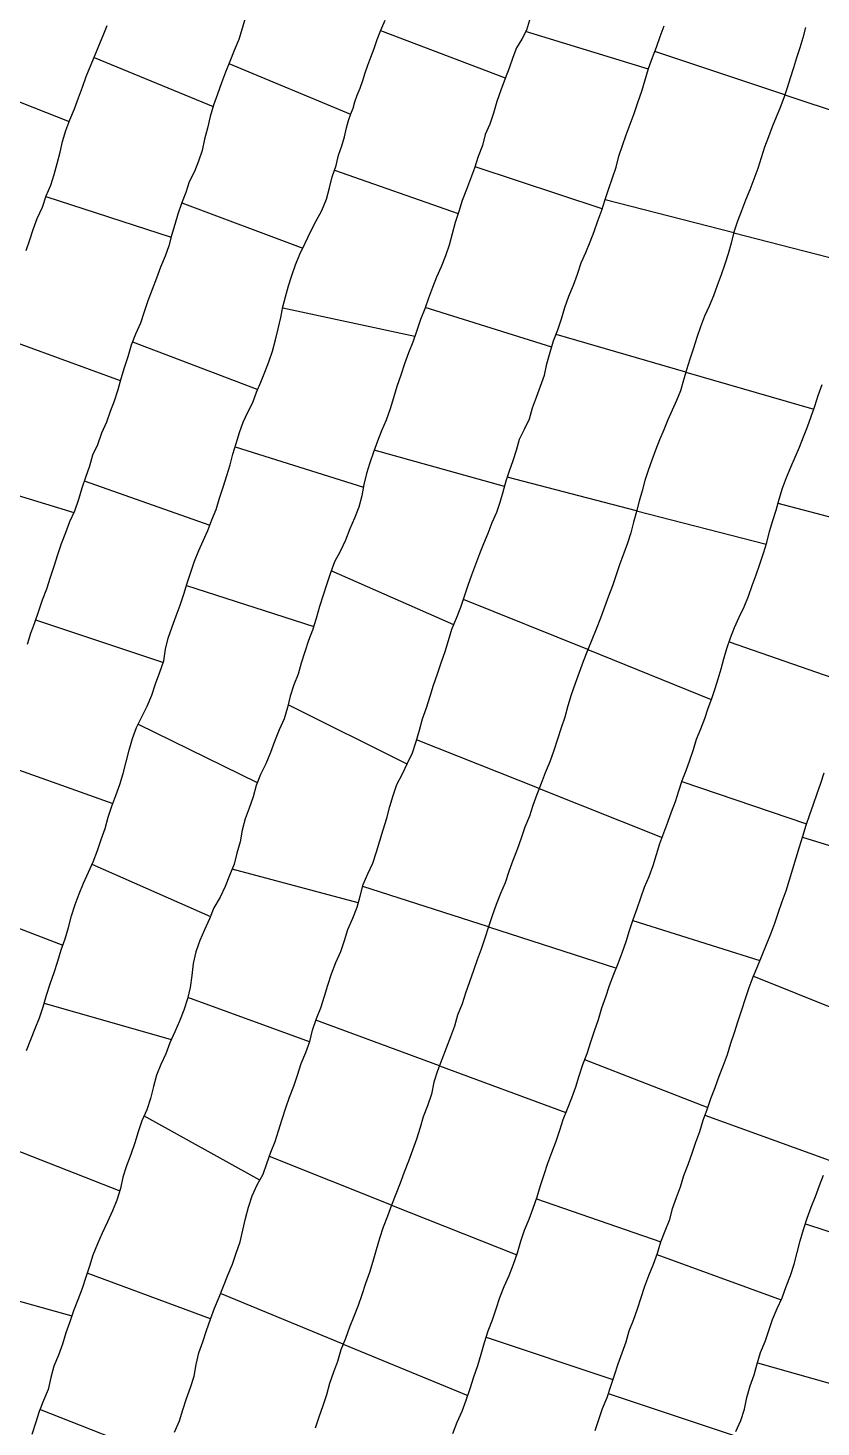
# Model space of a CAD drawing. Extents: x 703186 to 703989, y 1560402 to 1561368.
# Drawn here: x 703598.78 to 703625.67, y 1560485.26 to 1560532.73 of the extents above; entities that cross this region are included whole.
import ezdxf

# ---------------------------------------------------------------- set-up
doc = ezdxf.new("R2010")
doc.units = 0
doc.layers.add('10124_2002_REAL', color=30, linetype='Continuous')
doc.layers.add('AGROCAD PLL', color=7, linetype='Continuous')

msp = doc.modelspace()

# ---------------------------------------------------------------- linework, layer by layer
at = {"layer": '10124_2002_REAL'}
for points in [[(703598.7283, 1560498.0273), (703598.8766, 1560498.4044), (703599.0269, 1560498.7764), (703599.1709, 1560499.1429), (703599.2983, 1560499.5193), (703599.4098, 1560499.9095), (703599.5292, 1560500.2959), (703599.6632, 1560500.6759), (703599.7885, 1560501.0594), (703599.9068, 1560501.4498), (703600.0427, 1560501.8251), (703600.1486, 1560502.2098), (703600.2584, 1560502.5963), (703600.3771, 1560502.9848), (703600.5116, 1560503.3515), (703600.6631, 1560503.7129), (703600.8267, 1560504.0813), (703600.9858, 1560504.4392), (703601.1316, 1560504.8156), (703601.2617, 1560505.1904), (703601.3937, 1560505.5615), (703601.503, 1560505.9536), (703601.6211, 1560506.3193), (703601.7619, 1560506.6799), (703601.8959, 1560507.0599), (703602.0067, 1560507.4353), (703602.1116, 1560507.8249), (703602.2093, 1560508.2266), (703602.3222, 1560508.6206), (703602.4615, 1560508.9891), (703602.6384, 1560509.3502), (703602.8211, 1560509.7183), (703602.9745, 1560510.0889), (703603.1041, 1560510.4758), (703603.2478, 1560510.8674), (703603.3889, 1560511.2527), (703603.4426, 1560511.6488), (703603.5317, 1560512.028), (703603.6636, 1560512.4126), (703603.7989, 1560512.7821), (703603.9346, 1560513.1383), (703604.0626, 1560513.5139), (703604.1815, 1560513.884), (703604.2967, 1560514.2662), (703604.4262, 1560514.6347), (703604.5767, 1560514.9918), (703604.7194, 1560515.328), (703604.8732, 1560515.6732), (703605.0124, 1560516.0328), (703605.1555, 1560516.3885), (703605.2735, 1560516.7724), (703605.3937, 1560517.1475), (703605.5172, 1560517.5367), (703605.6341, 1560517.9092), (703605.7285, 1560518.2715), (703605.8425, 1560518.633), (703605.9528, 1560519.0001), (703606.0819, 1560519.3571), (703606.2384, 1560519.6918), (703606.3996, 1560520.02), (703606.5333, 1560520.3677), (703606.6782, 1560520.7115), (703606.8105, 1560521.0431), (703606.9468, 1560521.3997), (703607.0734, 1560521.7649), (703607.1726, 1560522.14), (703607.2669, 1560522.5203), (703607.3487, 1560522.9079), (703607.4243, 1560523.2599), (703607.5152, 1560523.6075), (703607.6169, 1560523.9729), (703607.7288, 1560524.3274), (703607.8557, 1560524.6865), (703608.0031, 1560525.0564), (703608.1742, 1560525.4201), (703608.3621, 1560525.8045), (703608.556, 1560526.1847), (703608.7485, 1560526.5371), (703608.8999, 1560526.9153), (703609.0022, 1560527.3034), (703609.0983, 1560527.6775), (703609.231, 1560528.0574), (703609.3146, 1560528.4096), (703609.4273, 1560528.7285), (703609.5095, 1560529.0379), (703609.5765, 1560529.3352), (703609.6471, 1560529.5884), (703609.7262, 1560529.8162), (703609.8058, 1560530.0062), (703609.8586, 1560530.2257), (703609.942, 1560530.4449), (703610.0396, 1560530.6841), (703610.1339, 1560530.9403), (703610.2157, 1560531.2034), (703610.3063, 1560531.4599), (703610.4065, 1560531.7332), (703610.5139, 1560532.0252), (703610.6216, 1560532.3325), (703610.7423, 1560532.6501), (703610.8952, 1560532.9888)], [(703606.1411, 1560533.0586), (703606.0431, 1560532.7047), (703605.9267, 1560532.3323), (703605.7759, 1560531.9653), (703605.6241, 1560531.5918), (703605.472, 1560531.2263), (703605.3411, 1560530.8635), (703605.2048, 1560530.4858), (703605.0701, 1560530.1055), (703604.957, 1560529.7194), (703604.8718, 1560529.3292), (703604.7691, 1560528.9498), (703604.6867, 1560528.5677), (703604.5658, 1560528.2113), (703604.4205, 1560527.8563), (703604.2504, 1560527.5026), (703604.1292, 1560527.1392), (703603.9905, 1560526.768), (703603.856, 1560526.4066), (703603.754, 1560526.0566), (703603.6497, 1560525.6839), (703603.5565, 1560525.3298), (703603.4281, 1560524.9787), (703603.2711, 1560524.6163), (703603.1331, 1560524.2352), (703602.9857, 1560523.858), (703602.8417, 1560523.4703), (703602.7136, 1560523.098), (703602.5917, 1560522.7126), (703602.425, 1560522.3369), (703602.2815, 1560521.9616), (703602.1704, 1560521.5739), (703602.0408, 1560521.1952), (703601.9274, 1560520.8272), (703601.8254, 1560520.4489), (703601.7012, 1560520.0664), (703601.5703, 1560519.7126), (703601.4366, 1560519.347), (703601.2771, 1560518.9728), (703601.1377, 1560518.5878), (703600.9715, 1560518.2365), (703600.8605, 1560517.8559), (703600.7292, 1560517.478), (703600.6009, 1560517.1157), (703600.4943, 1560516.7222), (703600.3601, 1560516.3314), (703600.1841, 1560515.9697), (703600.0471, 1560515.5933), (703599.9053, 1560515.2236), (703599.7744, 1560514.8481), (703599.6567, 1560514.4573), (703599.5346, 1560514.0851), (703599.4081, 1560513.6887), (703599.2631, 1560513.3144), (703599.1337, 1560512.9347), (703599.0026, 1560512.5427), (703598.8621, 1560512.1824), (703598.7494, 1560511.8036)], [(703615.7841, 1560532.9877), (703615.6804, 1560532.6561), (703615.523, 1560532.3508), (703615.3479, 1560532.0508), (703615.2261, 1560531.7288), (703615.0969, 1560531.3681), (703614.9576, 1560531.008), (703614.8134, 1560530.6219), (703614.683, 1560530.2351), (703614.5703, 1560529.8399), (703614.4383, 1560529.4582), (703614.2863, 1560529.1093), (703614.1939, 1560528.7374), (703614.0486, 1560528.3631), (703613.9256, 1560527.969), (703613.7847, 1560527.608), (703613.645, 1560527.2409), (703613.5053, 1560526.8725), (703613.3891, 1560526.498), (703613.2636, 1560526.1278), (703613.1697, 1560525.7422), (703613.0662, 1560525.3613), (703612.9358, 1560524.9994), (703612.786, 1560524.625), (703612.6366, 1560524.2697), (703612.498, 1560523.9162), (703612.3631, 1560523.5613), (703612.2321, 1560523.1917), (703612.091, 1560522.8328), (703611.9661, 1560522.4605), (703611.8337, 1560522.0707), (703611.6872, 1560521.7059), (703611.5445, 1560521.3278), (703611.4193, 1560520.9448), (703611.2854, 1560520.5633), (703611.1759, 1560520.1779), (703611.0639, 1560519.8037), (703610.921, 1560519.4237), (703610.7685, 1560519.0566), (703610.6348, 1560518.7094), (703610.4968, 1560518.3374), (703610.372, 1560517.9699), (703610.2605, 1560517.6095), (703610.1682, 1560517.2367), (703610.0979, 1560516.8478), (703609.994, 1560516.4644), (703609.8489, 1560516.1), (703609.6951, 1560515.7281), (703609.5435, 1560515.3459), (703609.3651, 1560514.9656), (703609.1772, 1560514.6122), (703609.0337, 1560514.238), (703608.9099, 1560513.8621), (703608.7876, 1560513.4814), (703608.6667, 1560513.0928), (703608.5529, 1560512.6863), (703608.429, 1560512.2991), (703608.2896, 1560511.9394), (703608.1663, 1560511.5641), (703608.0479, 1560511.1725), (703607.9443, 1560510.7973), (703607.7973, 1560510.4372), (703607.6688, 1560510.0575), (703607.5831, 1560509.67), (703607.4632, 1560509.2815), (703607.2957, 1560508.9111), (703607.1354, 1560508.5203), (703607.0076, 1560508.1479), (703606.8475, 1560507.764), (703606.6602, 1560507.3947), (703606.5206, 1560507.0241), (703606.4136, 1560506.6376), (703606.2764, 1560506.2577), (703606.1431, 1560505.8882), (703606.044, 1560505.504), (703605.9775, 1560505.1073), (703605.8634, 1560504.7308), (703605.7675, 1560504.3493), (703605.6167, 1560503.9646), (703605.47, 1560503.5969), (703605.2918, 1560503.2355), (703605.0769, 1560502.8762), (703604.9359, 1560502.5002), (703604.7628, 1560502.1288), (703604.608, 1560501.7631), (703604.4764, 1560501.3826), (703604.386, 1560500.9829), (703604.3348, 1560500.5743), (703604.2764, 1560500.1686), (703604.1879, 1560499.7871), (703604.0619, 1560499.3997), (703603.9135, 1560499.0306), (703603.761, 1560498.6639), (703603.5884, 1560498.2929), (703603.4517, 1560497.9227), (703603.2811, 1560497.5614), (703603.1332, 1560497.1971), (703603.0396, 1560496.8096), (703602.9343, 1560496.4089), (703602.8039, 1560496.0187), (703602.6377, 1560495.6473), (703602.5122, 1560495.2776), (703602.3992, 1560494.8989), (703602.2649, 1560494.4987), (703602.1206, 1560494.1205), (703602.0002, 1560493.7357), (703601.9167, 1560493.3449), (703601.7902, 1560492.9548), (703601.6405, 1560492.5899), (703601.4804, 1560492.2163), (703601.297, 1560491.8399), (703601.1371, 1560491.4687), (703600.9766, 1560491.0926), (703600.8619, 1560490.712), (703600.7355, 1560490.3436), (703600.613, 1560489.9515), (703600.4694, 1560489.5767), (703600.3223, 1560489.2033), (703600.1971, 1560488.8257), (703600.0648, 1560488.4501), (703599.9539, 1560488.0677), (703599.8139, 1560487.6934), (703599.6589, 1560487.3254), (703599.5549, 1560486.9343), (703599.4647, 1560486.5354), (703599.3093, 1560486.1594), (703599.1554, 1560485.7788), (703599.0318, 1560485.3906), (703598.905, 1560485.0024)], [(703598.7188, 1560525.1752), (703598.8456, 1560525.5388), (703598.95, 1560525.8941), (703599.0922, 1560526.2675), (703599.2702, 1560526.6417), (703599.3949, 1560527.0263), (703599.5523, 1560527.3914), (703599.6712, 1560527.7597), (703599.774, 1560528.1265), (703599.8663, 1560528.5128), (703599.9548, 1560528.8773), (703600.0655, 1560529.2482), (703600.2036, 1560529.6152), (703600.3542, 1560529.9865), (703600.491, 1560530.3543), (703600.6238, 1560530.7197), (703600.7495, 1560531.0788), (703600.8899, 1560531.4127), (703601.034, 1560531.7632), (703601.1805, 1560532.1175), (703601.3259, 1560532.466), (703601.4684, 1560532.8109)], [(703603.7518, 1560485.0843), (703603.9161, 1560485.4657), (703604.0353, 1560485.8437), (703604.1544, 1560486.222), (703604.2936, 1560486.5974), (703604.4158, 1560486.9807), (703604.4785, 1560487.382), (703604.5754, 1560487.7798), (703604.7081, 1560488.1521), (703604.8354, 1560488.5351), (703604.9641, 1560488.9218), (703605.0987, 1560489.2859), (703605.264, 1560489.6611), (703605.4087, 1560490.0388), (703605.5615, 1560490.4087), (703605.716, 1560490.7831), (703605.8422, 1560491.1599), (703605.976, 1560491.5374), (703606.0678, 1560491.9411), (703606.1522, 1560492.3287), (703606.2621, 1560492.7183), (703606.3766, 1560493.1019), (703606.5563, 1560493.4783), (703606.7534, 1560493.833), (703606.8844, 1560494.1944), (703607.019, 1560494.5865), (703607.159, 1560494.9452), (703607.2703, 1560495.3072), (703607.3948, 1560495.6983), (703607.5266, 1560496.0874), (703607.6491, 1560496.4538), (703607.7953, 1560496.8222), (703607.9212, 1560497.1998), (703608.0442, 1560497.5863), (703608.1988, 1560497.9674), (703608.3341, 1560498.3383), (703608.4321, 1560498.7238), (703608.5577, 1560499.1139), (703608.7136, 1560499.4821), (703608.8291, 1560499.8723), (703608.9468, 1560500.2492), (703609.0689, 1560500.6377), (703609.2214, 1560501.0219), (703609.387, 1560501.3918), (703609.5142, 1560501.7626), (703609.6271, 1560502.1417), (703609.7963, 1560502.5265), (703609.9422, 1560502.892), (703610.0438, 1560503.2704), (703610.1491, 1560503.6637), (703610.3032, 1560504.0307), (703610.4724, 1560504.3907), (703610.5987, 1560504.777), (703610.713, 1560505.1462), (703610.8277, 1560505.5214), (703610.9481, 1560505.9142), (703611.0517, 1560506.3085), (703611.1687, 1560506.6859), (703611.2913, 1560507.0545), (703611.4753, 1560507.4238), (703611.6531, 1560507.78), (703611.8134, 1560508.1314), (703611.9425, 1560508.5182), (703612.0595, 1560508.8999), (703612.1581, 1560509.2806), (703612.2966, 1560509.6645), (703612.4163, 1560510.0514), (703612.5348, 1560510.4332), (703612.6665, 1560510.8099), (703612.796, 1560511.1882), (703612.9233, 1560511.5711), (703613.0398, 1560511.9424), (703613.1516, 1560512.3275), (703613.315, 1560512.6996), (703613.4569, 1560513.0741), (703613.5848, 1560513.4449), (703613.7025, 1560513.8193), (703613.8341, 1560514.1746), (703613.9647, 1560514.5341), (703614.0991, 1560514.892), (703614.2372, 1560515.2337), (703614.3831, 1560515.5892), (703614.5159, 1560515.9427), (703614.675, 1560516.2935), (703614.7875, 1560516.635), (703614.8903, 1560516.993), (703614.9924, 1560517.358), (703615.1067, 1560517.7018), (703615.2288, 1560518.046), (703615.3462, 1560518.3997), (703615.4516, 1560518.7701), (703615.6161, 1560519.1185), (703615.7872, 1560519.4653), (703615.8925, 1560519.8332), (703616.0259, 1560520.2049), (703616.1646, 1560520.5748), (703616.2905, 1560520.9468), (703616.3694, 1560521.3344), (703616.4863, 1560521.73), (703616.6056, 1560522.1103), (703616.7457, 1560522.4803), (703616.8703, 1560522.8608), (703616.9874, 1560523.2433), (703617.1243, 1560523.6256), (703617.2773, 1560523.9999), (703617.4112, 1560524.3694), (703617.5392, 1560524.7526), (703617.6918, 1560525.1051), (703617.8488, 1560525.4667), (703617.9758, 1560525.8214), (703618.103, 1560526.1793), (703618.2398, 1560526.548), (703618.3582, 1560526.9051), (703618.4748, 1560527.2787), (703618.607, 1560527.6454), (703618.7237, 1560528.0076), (703618.8117, 1560528.3813), (703618.9385, 1560528.7392), (703619.0608, 1560529.1022), (703619.2, 1560529.4573), (703619.336, 1560529.8192), (703619.4633, 1560530.1998), (703619.5924, 1560530.5783), (703619.7092, 1560530.9626), (703619.8273, 1560531.3484), (703619.9584, 1560531.7193), (703620.0964, 1560532.0712), (703620.2214, 1560532.4427), (703620.3549, 1560532.8039)], [(703625.1501, 1560532.7443), (703625.0597, 1560532.388), (703624.9563, 1560532.0472), (703624.8451, 1560531.7087), (703624.7383, 1560531.3715), (703624.6296, 1560531.0283), (703624.5204, 1560530.6918), (703624.4088, 1560530.3557), (703624.2903, 1560530.0319), (703624.1502, 1560529.7002), (703624.0137, 1560529.3739), (703623.8872, 1560529.0385), (703623.7556, 1560528.68), (703623.6475, 1560528.3185), (703623.5258, 1560527.9565), (703623.3994, 1560527.5971), (703623.2575, 1560527.2386), (703623.1129, 1560526.8847), (703622.9736, 1560526.5232), (703622.8428, 1560526.1662), (703622.7201, 1560525.7942), (703622.6257, 1560525.4276), (703622.5284, 1560525.0647), (703622.4079, 1560524.7162), (703622.2863, 1560524.3546), (703622.1562, 1560523.9889), (703622.0247, 1560523.6365), (703621.8816, 1560523.2929), (703621.7204, 1560522.9429), (703621.5817, 1560522.586), (703621.4615, 1560522.2233), (703621.3488, 1560521.8571), (703621.2283, 1560521.4888), (703621.1141, 1560521.1328), (703621.0107, 1560520.7756), (703620.9032, 1560520.4155), (703620.7743, 1560520.0864), (703620.6254, 1560519.7636), (703620.4808, 1560519.4338), (703620.3374, 1560519.0943), (703620.1973, 1560518.7495), (703620.0554, 1560518.4026), (703619.9341, 1560518.0581), (703619.8144, 1560517.7117), (703619.6987, 1560517.3772), (703619.6069, 1560517.0199), (703619.5021, 1560516.6668), (703619.4115, 1560516.3166), (703619.3172, 1560515.9625), (703619.2201, 1560515.5976), (703619.1107, 1560515.247), (703618.9822, 1560514.9031), (703618.8536, 1560514.5411), (703618.7288, 1560514.1695), (703618.5984, 1560513.7986), (703618.4712, 1560513.4428), (703618.3333, 1560513.0725), (703618.1953, 1560512.705), (703618.0482, 1560512.3334), (703617.8962, 1560511.9716), (703617.748, 1560511.6051), (703617.6041, 1560511.2304), (703617.4731, 1560510.863), (703617.3323, 1560510.4829), (703617.1992, 1560510.1029), (703617.0914, 1560509.7267), (703616.9824, 1560509.347), (703616.8584, 1560508.9763), (703616.7347, 1560508.5932), (703616.6097, 1560508.2138), (703616.4748, 1560507.8284), (703616.3203, 1560507.4528), (703616.1788, 1560507.0869), (703616.0314, 1560506.7165), (703615.9011, 1560506.3483), (703615.7854, 1560505.9871), (703615.6238, 1560505.6131), (703615.4998, 1560505.2339), (703615.363, 1560504.8567), (703615.2165, 1560504.4843), (703615.0864, 1560504.1042), (703614.9628, 1560503.723), (703614.8082, 1560503.3552), (703614.6611, 1560502.9845), (703614.5199, 1560502.6006), (703614.3932, 1560502.2247), (703614.2703, 1560501.8444), (703614.1519, 1560501.4685), (703614.0148, 1560501.104), (703613.8875, 1560500.7451), (703613.7502, 1560500.3617), (703613.6217, 1560499.9757), (703613.4979, 1560499.6143), (703613.3461, 1560499.2317), (703613.2406, 1560498.8618), (703613.1033, 1560498.4969), (703612.9645, 1560498.1164), (703612.8109, 1560497.731), (703612.6663, 1560497.3389), (703612.5475, 1560496.9556), (703612.4595, 1560496.5504), (703612.3265, 1560496.158), (703612.1851, 1560495.7825), (703612.0753, 1560495.4145), (703611.9532, 1560495.0221), (703611.8157, 1560494.6451), (703611.678, 1560494.2745), (703611.5402, 1560493.8988), (703611.3993, 1560493.536), (703611.2502, 1560493.1602), (703611.1018, 1560492.7863), (703610.9739, 1560492.4098), (703610.8287, 1560492.0378), (703610.7042, 1560491.6499), (703610.5918, 1560491.2665), (703610.4743, 1560490.8785), (703610.3579, 1560490.4984), (703610.2206, 1560490.1286), (703610.1015, 1560489.7452), (703609.9714, 1560489.3854), (703609.8264, 1560489.0085), (703609.6858, 1560488.6406), (703609.552, 1560488.2634), (703609.3921, 1560487.8761), (703609.2712, 1560487.4839), (703609.1389, 1560487.1174), (703609.0075, 1560486.7288), (703608.9045, 1560486.3515), (703608.7816, 1560485.9733), (703608.639, 1560485.5949), (703608.5172, 1560485.2129)], [(703613.1821, 1560485.0365), (703613.3387, 1560485.4208), (703613.4985, 1560485.7907), (703613.6407, 1560486.1688), (703613.7743, 1560486.5692), (703613.9035, 1560486.9584), (703614.0356, 1560487.3447), (703614.152, 1560487.73), (703614.2551, 1560488.1293), (703614.3867, 1560488.5235), (703614.5276, 1560488.8934), (703614.658, 1560489.2667), (703614.7852, 1560489.6545), (703614.932, 1560490.0289), (703615.0925, 1560490.3953), (703615.2404, 1560490.7791), (703615.3742, 1560491.1633), (703615.4967, 1560491.5595), (703615.6207, 1560491.9378), (703615.7698, 1560492.3063), (703615.9115, 1560492.6867), (703616.0449, 1560493.0722), (703616.161, 1560493.4481), (703616.2825, 1560493.8247), (703616.404, 1560494.2065), (703616.5417, 1560494.5702), (703616.6868, 1560494.9512), (703616.8132, 1560495.3238), (703616.9313, 1560495.6938), (703617.0729, 1560496.0533), (703617.2207, 1560496.424), (703617.3548, 1560496.7968), (703617.4737, 1560497.1755), (703617.591, 1560497.5573), (703617.7374, 1560497.9336), (703617.8644, 1560498.3228), (703617.9907, 1560498.7008), (703618.1297, 1560499.081), (703618.241, 1560499.4752), (703618.3708, 1560499.8585), (703618.4984, 1560500.2392), (703618.6521, 1560500.6178), (703618.7956, 1560500.9831), (703618.9329, 1560501.3518), (703619.0642, 1560501.7293), (703619.1833, 1560502.1081), (703619.3016, 1560502.4813), (703619.4324, 1560502.8512), (703619.5642, 1560503.2074), (703619.6891, 1560503.5757), (703619.8428, 1560503.9344), (703619.9758, 1560504.3064), (703620.09, 1560504.6824), (703620.2119, 1560505.0536), (703620.3406, 1560505.4204), (703620.4762, 1560505.7788), (703620.6071, 1560506.1284), (703620.7328, 1560506.4816), (703620.8456, 1560506.8424), (703620.9631, 1560507.1878), (703621.0952, 1560507.531), (703621.223, 1560507.8825), (703621.3478, 1560508.2435), (703621.452, 1560508.5915), (703621.5922, 1560508.9423), (703621.7332, 1560509.2962), (703621.848, 1560509.646), (703621.9665, 1560509.9785), (703622.0835, 1560510.3101), (703622.1889, 1560510.6381), (703622.2898, 1560510.9851), (703622.3798, 1560511.3227), (703622.4819, 1560511.6697), (703622.6067, 1560512.0295), (703622.7375, 1560512.3857), (703622.8969, 1560512.7378), (703623.0667, 1560513.0915), (703623.2088, 1560513.4483), (703623.3364, 1560513.8086), (703623.476, 1560514.1748), (703623.5969, 1560514.5345), (703623.7205, 1560514.9039), (703623.8329, 1560515.2724), (703623.9263, 1560515.6459), (703624.0354, 1560516.0135), (703624.1523, 1560516.3695), (703624.2498, 1560516.7401), (703624.363, 1560517.116), (703624.4973, 1560517.4732), (703624.6472, 1560517.8195), (703624.7958, 1560518.1607), (703624.9412, 1560518.5085), (703625.0805, 1560518.8548), (703625.2139, 1560519.1964), (703625.3429, 1560519.5475), (703625.4651, 1560519.8961), (703625.5795, 1560520.2602), (703625.707, 1560520.6263)], [(703625.7722, 1560507.4442), (703625.6578, 1560507.0935), (703625.5357, 1560506.7395), (703625.412, 1560506.3796), (703625.287, 1560506.0252), (703625.1633, 1560505.6645), (703625.0498, 1560505.2979), (703624.9368, 1560504.9313), (703624.8168, 1560504.5605), (703624.7087, 1560504.1853), (703624.5948, 1560503.8112), (703624.48, 1560503.4375), (703624.3459, 1560503.0806), (703624.2223, 1560502.7105), (703624.093, 1560502.3379), (703623.9554, 1560501.984), (703623.8118, 1560501.6193), (703623.6668, 1560501.255), (703623.5149, 1560500.8906), (703623.3655, 1560500.519), (703623.2257, 1560500.1531), (703623.1014, 1560499.7816), (703622.9808, 1560499.4022), (703622.8514, 1560499.025), (703622.7247, 1560498.6331), (703622.606, 1560498.2669), (703622.4883, 1560497.8896), (703622.3557, 1560497.5184), (703622.2076, 1560497.1491), (703622.0719, 1560496.7694), (703621.9304, 1560496.3945), (703621.8013, 1560496.0158), (703621.6702, 1560495.6528), (703621.5483, 1560495.2724), (703621.4176, 1560494.9078), (703621.2929, 1560494.5365), (703621.1519, 1560494.1578), (703621.0136, 1560493.7831), (703620.8916, 1560493.3969), (703620.7616, 1560493.034), (703620.6217, 1560492.6625), (703620.5198, 1560492.269), (703620.3792, 1560491.9036), (703620.2333, 1560491.526), (703620.1161, 1560491.1425), (703619.9804, 1560490.7717), (703619.8239, 1560490.3911), (703619.6899, 1560490.022), (703619.5625, 1560489.6409), (703619.4402, 1560489.2531), (703619.3032, 1560488.8765), (703619.1555, 1560488.5043), (703619.0505, 1560488.1313), (703618.9169, 1560487.7654), (703618.7846, 1560487.3898), (703618.658, 1560487.0095), (703618.537, 1560486.6316), (703618.4101, 1560486.2509), (703618.2535, 1560485.8777), (703618.123, 1560485.4973), (703617.9995, 1560485.1255)], [(703622.7871, 1560485.1028), (703622.9495, 1560485.4757), (703623.0789, 1560485.8642), (703623.1597, 1560486.2573), (703623.2645, 1560486.6549), (703623.4057, 1560487.023), (703623.5114, 1560487.4058), (703623.6191, 1560487.7875), (703623.7753, 1560488.1621), (703623.9027, 1560488.5304), (703624.0309, 1560488.9085), (703624.1839, 1560489.2786), (703624.3538, 1560489.6421), (703624.4936, 1560490.0215), (703624.6334, 1560490.3984), (703624.7577, 1560490.7819), (703624.8621, 1560491.1758), (703624.9688, 1560491.5741), (703625.0795, 1560491.9633), (703625.2053, 1560492.3479), (703625.337, 1560492.7186), (703625.4802, 1560493.0827), (703625.6269, 1560493.4481), (703625.7596, 1560493.8053)]]:
    msp.add_lwpolyline(points, dxfattribs=at)
at = {"layer": 'AGROCAD PLL', "color": 3, "true_color": 0x00ff00}
for points in [[(703610.7383, 1560532.6397), (703614.9671, 1560531.0326)], [(703605.5928, 1560531.5165), (703609.7202, 1560529.7989)], [(703618.2538, 1560526.5901), (703613.9415, 1560528.0199)], [(703599.3883, 1560527.006), (703603.6352, 1560525.629)], [(703622.7147, 1560525.7734), (703618.3552, 1560526.896)], [(703622.7147, 1560525.7734), (703618.3552, 1560526.896)], [(703622.7147, 1560525.7734), (703618.3553, 1560526.8959)], [(703622.7147, 1560525.7734), (703618.3553, 1560526.8959)], [(703622.7147, 1560525.7734), (703627.1117, 1560524.6411)], [(703616.5386, 1560521.8966), (703612.2499, 1560523.242)], [(703597.6899, 1560522.3091), (703601.9097, 1560520.7616)], [(703602.3277, 1560522.0823), (703606.572, 1560520.4594)], [(703621.0903, 1560521.0506), (703625.4295, 1560519.7945)], [(703600.6891, 1560517.3646), (703604.9446, 1560515.8576)], [(703619.4193, 1560516.3468), (703615.0335, 1560517.4815)], [(703619.4193, 1560516.3468), (703615.0335, 1560517.4815)], [(703619.4193, 1560516.3468), (703623.8138, 1560515.2099)], [(703613.2189, 1560512.4807), (703609.0601, 1560514.3069)], [(703604.1563, 1560513.8057), (703608.4679, 1560512.4206)], [(703617.76, 1560511.6347), (703613.5479, 1560513.3379)], [(703617.76, 1560511.6347), (703613.5479, 1560513.3379)], [(703617.76, 1560511.6347), (703621.9526, 1560509.9394)], [(703622.5594, 1560511.893), (703626.8539, 1560510.4034)], [(703611.6349, 1560507.7435), (703607.6022, 1560509.7564)], [(703602.5158, 1560509.1), (703606.5568, 1560507.1203)], [(703616.1113, 1560506.9173), (703611.9584, 1560508.5699)], [(703616.1113, 1560506.9173), (703611.9584, 1560508.5699)], [(703616.1113, 1560506.9173), (703620.2833, 1560505.2571)], [(703620.954, 1560507.1612), (703625.1832, 1560505.7225)], [(703614.3931, 1560502.2245), (703610.1324, 1560503.6014)], [(703614.3931, 1560502.2245), (703610.1324, 1560503.6014)], [(703595.7794, 1560503.2099), (703599.9619, 1560501.602)], [(703619.291, 1560502.4478), (703623.5953, 1560501.0834)], [(703599.331, 1560499.6339), (703603.6395, 1560498.4027)], [(703612.7299, 1560497.5114), (703608.5393, 1560499.0568)], [(703612.7299, 1560497.5114), (703608.5393, 1560499.0568)], [(703617.6563, 1560497.725), (703621.8304, 1560496.1011)], [(703606.6392, 1560493.6276), (703602.7108, 1560495.8106)], [(703621.7367, 1560495.8368), (703625.9511, 1560494.3148)], [(703597.6798, 1560494.9218), (703601.893, 1560493.2717)], [(703611.1029, 1560492.789), (703606.9656, 1560494.431)], [(703611.1029, 1560492.789), (703606.9656, 1560494.431)], [(703616.0208, 1560493.0024), (703620.2397, 1560491.5425)], [(703620.1054, 1560491.1133), (703624.3205, 1560489.5708)], [(703595.9738, 1560490.2309), (703600.2639, 1560489.0272)], [(703604.9674, 1560488.9307), (703600.7816, 1560490.4781)], [(703609.4704, 1560488.0657), (703605.3107, 1560489.7831)], [(703609.4704, 1560488.0657), (703605.3107, 1560489.7831)], [(703614.3139, 1560488.3054), (703618.6134, 1560486.8701)], [(703618.4581, 1560486.3949), (703622.73, 1560484.9709)], [(703603.3786, 1560484.2028), (703599.1859, 1560485.8541)]]:
    msp.add_lwpolyline(points, dxfattribs=at)
at = {"layer": 'AGROCAD PLL', "color": 5, "true_color": 0x0000ff}
for points in [[(703619.823, 1560531.3344), (703615.6566, 1560532.6099)], [(703601.0181, 1560531.7245), (703605.0578, 1560530.0636)], [(703596.042, 1560531.1797), (703600.1799, 1560529.5521)], [(703624.4441, 1560530.4622), (703628.6366, 1560529.0701)], [(703609.1752, 1560527.8976), (703613.3672, 1560526.4334)], [(703603.9984, 1560526.789), (703608.0976, 1560525.2573)], [(703625.0411, 1560505.2697), (703629.2635, 1560503.9682)], [(703600.9497, 1560504.3581), (703604.9635, 1560502.5738)], [(703609.9816, 1560503.0388), (703605.704, 1560504.1874)], [(703608.3302, 1560498.3276), (703604.1989, 1560499.8346)]]:
    msp.add_lwpolyline(points, dxfattribs=at)
at = {"layer": 'AGROCAD PLL', "color": 1, "true_color": 0xff0000}
for points in [[(703624.4441, 1560530.4622), (703620.039, 1560531.9249)], [(703624.4441, 1560530.4622), (703620.039, 1560531.9249)], [(703607.4192, 1560523.2361), (703611.9025, 1560522.2732)], [(703621.0903, 1560521.0506), (703616.687, 1560522.3252)], [(703621.0903, 1560521.0506), (703616.687, 1560522.3252)], [(703605.8066, 1560518.5192), (703610.1523, 1560517.1487)], [(703614.94, 1560517.1705), (703610.5223, 1560518.4063)], [(703595.9294, 1560517.6357), (703600.3364, 1560516.2826)], [(703624.2138, 1560516.6032), (703628.6703, 1560515.4307)], [(703599.0385, 1560512.6501), (703603.3701, 1560511.2014)], [(703597.341, 1560507.9522), (703601.6578, 1560506.4134)], [(703614.3931, 1560502.2245), (703618.7324, 1560500.8222)], [(703623.3809, 1560500.5573), (703627.6315, 1560498.8483)], [(703612.7299, 1560497.5114), (703617.0235, 1560495.9279)], [(703611.1029, 1560492.789), (703615.3529, 1560491.1022)], [(703625.1412, 1560492.1518), (703629.5691, 1560490.7034)], [(703609.4704, 1560488.0657), (703613.6921, 1560486.3228)], [(703623.5183, 1560487.4302), (703627.9469, 1560486.1807)]]:
    msp.add_lwpolyline(points, dxfattribs=at)

doc.saveas('drawing.dxf')
